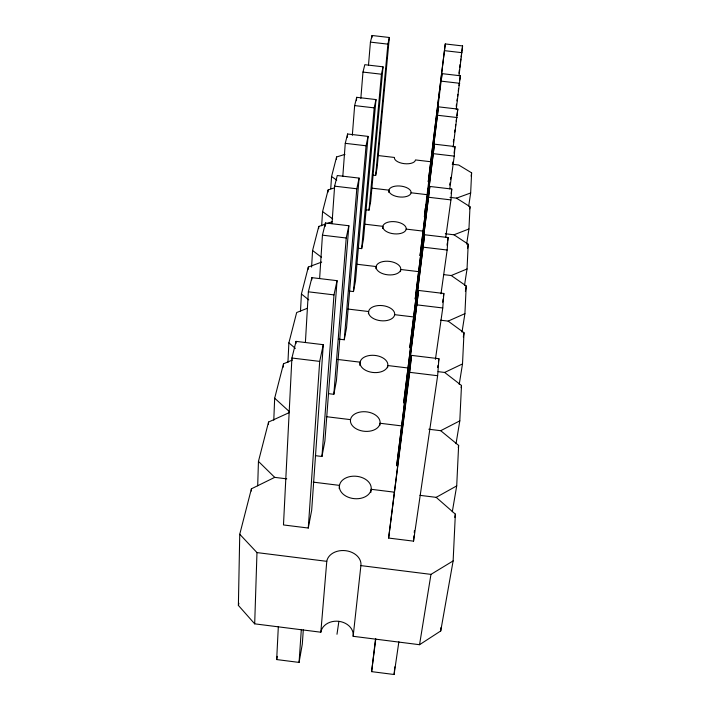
<?xml version="1.0" encoding="UTF-8"?>
<svg xmlns="http://www.w3.org/2000/svg" width="710" height="710" viewBox="0 0 710 710"><rect width="100%" height="100%" fill="white"/><g stroke="black" fill="none" stroke-linecap="round" stroke-linejoin="round"><path stroke-width="1.06" d="M419.93 495.34L436.188 497.355L455.358 514.12L453.131 560.918L440.733 630.959L419.548 644.707L353.154 636.302A16.303 13.197 5 0 0 338.901 621.339A16.303 13.197 5 0 0 320.831 632.211L254.686 623.841L238.383 605.408L239.749 534.257L251.411 488.817L274.708 477.36L286.787 478.859M251.358 491.018L251.411 488.817M257.695 485.8L258.449 461.402L268.549 422.059L289.077 412.679M254.686 623.841L256.976 552.593L239.749 534.257M268.469 424.252L268.549 422.059M273.785 420.231L274.672 398.203L283.503 363.813L292.493 359.979M283.352 367.114L283.503 363.813M452.305 511.741L456.707 485.897L458.633 445.401L440.706 430.695L428.796 429.23M456.033 443.706L459.805 420.852L461.491 385.459L444.655 372.448L438.097 371.649M459.219 384.43L462.512 363.911L464.003 332.724L448.134 321.115L440.502 320.192M462.006 332.147L464.908 313.66L466.23 285.961L451.232 275.533L443.546 274.61M464.509 285.402L467.038 268.975L468.218 244.213L453.992 234.788L445.294 233.75M466.639 244.16L468.946 228.984L470.002 206.716L456.477 198.143L449.989 197.38M468.698 206.095L470.659 192.978L471.617 172.849L458.722 165.022L452.234 164.258M287.932 362.499L288.881 342.859L296.665 312.533L307.457 308.238M303.303 629.868L302.3 644.13L299.07 662.412L276.669 659.563L278.338 626.513M291.908 358.017L283.476 524.947L308.273 528.036L311.69 510.179L323.281 344.687L296.043 341.386L291.908 358.017L319.695 361.39L323.281 344.687M295.928 343.596L296.043 341.386M300.463 311.557L301.422 293.993L308.335 267.049L321.701 262.061M440.733 630.959L440.91 627.649M308.211 269.25L308.335 267.049M305.398 342.451L308.362 291.81L311.885 277.654L337.055 280.672L324.905 441.025L321.95 456.486L315.355 455.669M311.592 267.093L312.577 250.523L318.763 226.437L325.961 223.907M311.752 279.846L311.885 277.654M318.63 228.647L318.763 226.437M321.657 225.807L322.571 211.607L328.135 189.934L334.339 187.893M319.651 278.151L322.438 235.17L325.473 222.967L348.858 225.744L336.416 380.791L333.833 394.307L328.437 393.651M325.26 226.268L325.473 222.967M327.984 192.126L328.135 189.934M330.736 188.674L331.561 176.568L336.593 156.972L344.998 154.354M299.07 662.412L301.324 629.424M308.273 528.036L319.695 361.39M336.442 159.173L336.593 156.972M331.987 223.677L334.623 186.162L337.268 175.53L359.1 178.103L346.533 327.86L344.252 339.77L338.927 339.131M321.95 456.486L333.993 294.89L337.055 280.672M342.797 176.497L345.264 143.331L347.589 133.995L368.073 136.391L355.488 280.974L353.465 291.561L349.231 291.056M347.341 137.305L347.589 133.995M437.635 375.723L438.922 358.701L411.56 355.39L388.627 538.056L413.531 541.153L437.635 375.723L409.732 372.333L411.56 355.39M435.434 359.313L442.765 307.971L443.856 293.478L418.589 290.452L396.677 465.698L418.589 290.452M440.999 293.816L447.149 250.026L448.09 237.539L424.615 234.753L403.679 402.836L424.615 234.753M445.773 237.193L450.939 199.9L451.755 189.037L429.843 186.455L409.812 347.714L429.843 186.455M449.767 188.86L454.249 156.12L454.968 146.579L434.422 144.165L415.235 298.981L434.422 144.165M453.157 147.121L457.808 109.091L438.461 106.837L420.063 255.591L438.461 106.837M456.228 109.517L460.328 75.766L442.046 73.645L424.385 216.719L425.343 208.119M459.015 75.606L462.583 45.937L445.268 43.94L428.281 181.68L445.268 43.94M352.329 135.308L354.645 105.586L356.704 97.314L375.989 99.569L363.476 239.163L361.674 248.624L358.488 248.252M356.447 100.616L356.704 97.314M333.833 394.307L346.223 238.001L348.858 225.744M360.84 98.406L362.979 72.074L364.807 64.699L383.036 66.811L370.647 201.64L369.022 210.151L365.819 209.769M344.252 339.77L356.81 188.78L359.1 178.103M320.831 632.211L326.777 561.335A17.2 13.055 5.2 0 1 345.761 550.703A17.2 13.055 5.2 0 1 360.893 565.604L430.961 574.381L453.131 560.918M368.481 65.311L370.425 42.121L372.067 35.5L389.337 37.488L377.125 167.773L375.652 175.476L372.395 175.095M371.88 37.71L372.067 35.5M353.465 291.561L366.058 145.772L368.073 136.391M413.531 541.153L413.992 535.828M414.267 532.633L414.454 530.494M339.211 488.649L339.495 485.383L313.137 482.117M361.674 248.624L374.205 107.867L375.989 99.569M369.022 210.151L381.447 74.213L383.036 66.811M375.652 175.476L387.908 44.135L389.337 37.488M359.828 365.455L360.13 362.18L337.25 359.402M375.51 639.009L371.614 671.642L394.094 674.5L394.813 666.876M368.401 313.731L368.614 311.53L347.944 309.045M375.936 268.726L376.149 266.552L356.455 264.191M382.672 228.522L382.894 226.339L364.47 224.147M388.725 192.374L388.947 190.165L371.694 188.123M442.046 73.645L441.238 81.153L459.76 83.301M353.154 636.302L360.893 565.604M370.798 492.562L371.161 489.297A15.957 11.245 5.5 0 0 348.681 476.898A15.957 11.245 5.5 0 0 346.081 496.201A15.957 11.245 5.5 0 0 371.161 489.297L393.917 492.119M379.806 425.459L380.045 423.258A14.883 9.78 5.8 0 0 359.003 412.297A14.883 9.78 5.8 0 0 356.739 429.097A14.883 9.78 5.8 0 0 380.045 423.258L401.709 425.911M387.571 367.727L387.82 365.543A13.951 8.591 5.9 0 0 368.029 355.772A13.951 8.591 5.9 0 0 366.04 370.522A13.951 8.591 5.9 0 0 387.82 365.543L408.587 368.064M400.493 271.664L400.742 269.489A12.389 6.772 6.1 0 0 383.072 261.555A12.389 6.772 6.1 0 0 381.501 273.19A12.389 6.772 6.1 0 0 400.742 269.489L418.305 271.593M371.614 671.642L375.794 638.849M388.627 538.056L409.732 372.333M458.944 73.219L459.379 69.944M459.672 67.761L460.107 64.486M460.399 62.303L460.834 59.028M461.127 56.844L461.42 54.661M461.855 51.386L462.583 45.937M456.219 106.349L456.512 104.166M456.956 100.891L457.249 98.699M457.542 96.516L457.835 94.332M458.269 91.057L458.562 88.874M459.006 85.599L459.299 83.407M459.743 80.132L460.328 75.766M453.362 141.947L453.654 139.755M454.693 132.087L454.986 129.894M455.429 126.611L455.731 124.427M456.175 121.135L456.468 118.952M456.921 115.659L457.808 109.091M449.714 185.044L450.016 182.843M450.468 179.55L450.761 177.349M452.572 164.161L452.865 161.96M454.072 153.174L454.968 146.579M451.152 193.422L451.755 189.037M447.016 245.198L447.327 243.015M447.628 240.823L448.09 237.539M442.614 302.211L443.084 298.937M443.395 296.753L443.856 293.478M437.653 367.469L437.972 365.277M438.452 361.993L438.922 358.701M394.094 674.5L398.869 641.769M336.984 634.261L338.892 621.339M471.129 176.133L471.617 172.849M469.674 208.891L470.002 206.716M467.553 248.598L468.218 244.213M465.387 291.402L466.23 285.961M463.319 337.046L464.003 332.724M461.136 387.642L461.491 385.459M419.548 644.707L430.961 574.381M458.278 447.557L458.633 445.401M454.799 517.377L455.358 514.12M276.669 659.563L277.299 656.342M238.383 605.408L238.897 603.26M436.188 497.355L456.707 485.897M440.706 430.695L459.805 420.852M444.655 372.448L462.512 363.911M448.134 321.115L464.908 313.66M451.232 275.533L467.038 268.975M453.992 234.788L468.946 228.984M456.477 198.143L470.659 192.978M328.011 223.188L332.12 221.751M370.425 42.121L387.908 44.135M444.531 50.667L462.068 52.691M362.979 72.074L381.447 74.213M354.645 105.586L374.205 107.867M437.546 115.26L457.169 117.549M345.264 143.331L366.058 145.772M433.393 153.671L454.249 156.12M378.252 155.561L394.423 157.46A10.606 4.97 6.2 0 0 404.212 163.655A10.606 4.97 6.2 0 0 415.492 159.936L431.698 161.845M411.072 192.783A11.138 5.476 6.1 0 1 393.837 195.587A11.138 5.476 6.1 0 1 395.106 186.18A11.138 5.476 6.1 0 1 411.072 192.783L427.287 194.7M334.623 186.162L356.81 188.78M428.671 197.273L450.939 199.9M406.182 229.099A11.733 6.079 6.1 0 1 387.997 232.321A11.733 6.079 6.1 0 1 389.399 221.884A11.733 6.079 6.1 0 1 406.182 229.099L423.568 231.167M322.438 235.17L346.223 238.001M423.275 247.186L447.149 250.026M308.362 291.81L333.993 294.89M417.027 304.874L442.765 307.971M394.662 314.672A13.117 7.597 6 0 1 374.232 318.95A13.117 7.597 6 0 1 375.989 305.895A13.117 7.597 6 0 1 394.662 314.672L414.303 317.033M326.325 416.681L350.509 419.637M256.976 552.593L326.777 561.335M331.561 176.568L336.744 180.1M322.571 211.607L332.679 218.857M312.577 250.523L321.399 257.197M301.422 293.993L308.77 299.877M288.881 342.859L295.369 348.388M274.672 398.203L289.245 411.498M258.449 461.402L274.708 477.36"/></g></svg>
